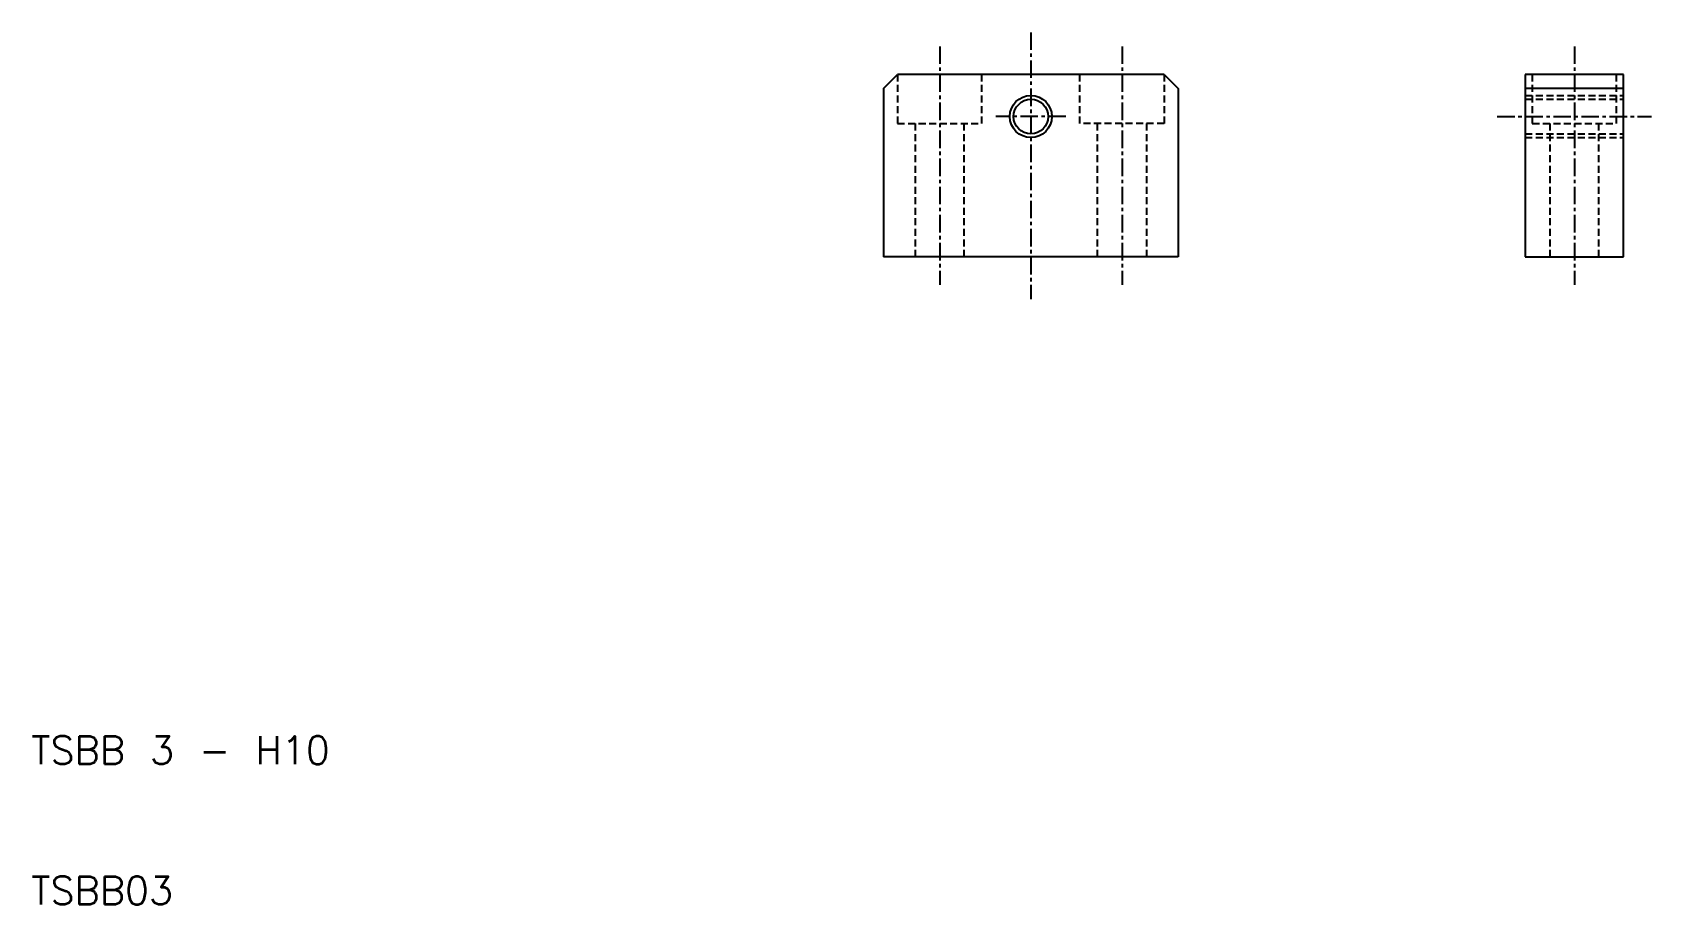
# Model space of a CAD drawing. Extents: x 10 to 126, y 10 to 72.
import ezdxf

# ---------------------------------------------------------------- set-up
doc = ezdxf.new("R2010")
doc.units = 0
doc.linetypes.add('CENTER', pattern=[2, 1.25, -0.25, 0.25, -0.25])
doc.linetypes.add('DASHED', pattern=[0.75, 0.5, -0.25])
doc.layers.get('0').update_dxf_attribs({"linetype": 'CONTINUOUS'})
doc.layers.add('CENTER', color=1, linetype='CENTER')
doc.styles.get("Standard").update_dxf_attribs({"font": 'txt.shx', "bigfont": 'bigfont.shx'})

msp = doc.modelspace()

# ---------------------------------------------------------------- linework, layer by layer
at = {"color": 7, "linetype": 'CONTINUOUS'}
for p, q in [((70.77, 68.15), (71.77, 69.15)), ((70.77, 68.15), (70.77, 56.15)), ((90.77, 69.15), (71.77, 69.15)), ((90.77, 69.15), (91.77, 68.15)), ((91.77, 68.15), (91.77, 56.15)), ((116.52, 69.15), (116.52, 56.15)), ((123.52, 69.15), (116.52, 69.15)), ((123.52, 68.15), (116.52, 68.15)), ((123.52, 56.15), (123.52, 69.15)), ((91.77, 56.15), (70.77, 56.15)), ((116.52, 56.15), (123.52, 56.15))]:
    msp.add_line(p, q, dxfattribs=at)
at = {"color": 3, "linetype": 'DASHED'}
for p, q in [((71.77, 69.15), (71.77, 65.65)), ((77.77, 65.65), (77.77, 69.15)), ((84.77, 65.65), (84.77, 69.15)), ((90.77, 69.15), (90.77, 65.65)), ((117.02, 69.15), (117.02, 65.65)), ((123.02, 65.65), (123.02, 69.15)), ((116.52, 67.65), (123.52, 67.65)), ((116.52, 67.38), (123.52, 67.38)), ((71.77, 65.65), (77.77, 65.65)), ((73.02, 65.65), (73.02, 56.15)), ((76.52, 56.15), (76.52, 65.65)), ((90.77, 65.65), (84.77, 65.65)), ((86.02, 56.15), (86.02, 65.65)), ((89.52, 65.65), (89.52, 56.15)), ((116.52, 64.92), (123.52, 64.92)), ((116.52, 64.65), (123.52, 64.65)), ((117.02, 65.65), (123.02, 65.65)), ((118.27, 65.65), (118.27, 56.15)), ((121.77, 56.15), (121.77, 65.65))]:
    msp.add_line(p, q, dxfattribs=at)
at = {"color": 3, "linetype": 'CONTINUOUS'}
msp.add_circle((81.27, 66.15), 1.5, dxfattribs=at)
at = {"color": 7, "linetype": 'CONTINUOUS'}
msp.add_circle((81.27, 66.15), 1.23, dxfattribs=at)
at = {"layer": 'CENTER', "color": 1, "linetype": 'CENTER'}
for p, q in [((81.27, 72.15), (81.27, 53.15)), ((74.77, 71.15), (74.77, 54.15)), ((87.77, 71.15), (87.77, 54.15)), ((120.02, 71.15), (120.02, 54.15)), ((83.77, 66.15), (78.77, 66.15)), ((114.52, 66.15), (125.52, 66.15))]:
    msp.add_line(p, q, dxfattribs=at)

# ---------------------------------------------------------------- texts
at = {"color": 7, "linetype": 'CONTINUOUS'}
for s, p in [('TSBB 3 - H10', (10, 20)), ('TSBB03', (10, 10))]:
    msp.add_text(s, height=2, dxfattribs=at).set_placement(p)

doc.saveas('drawing.dxf')
